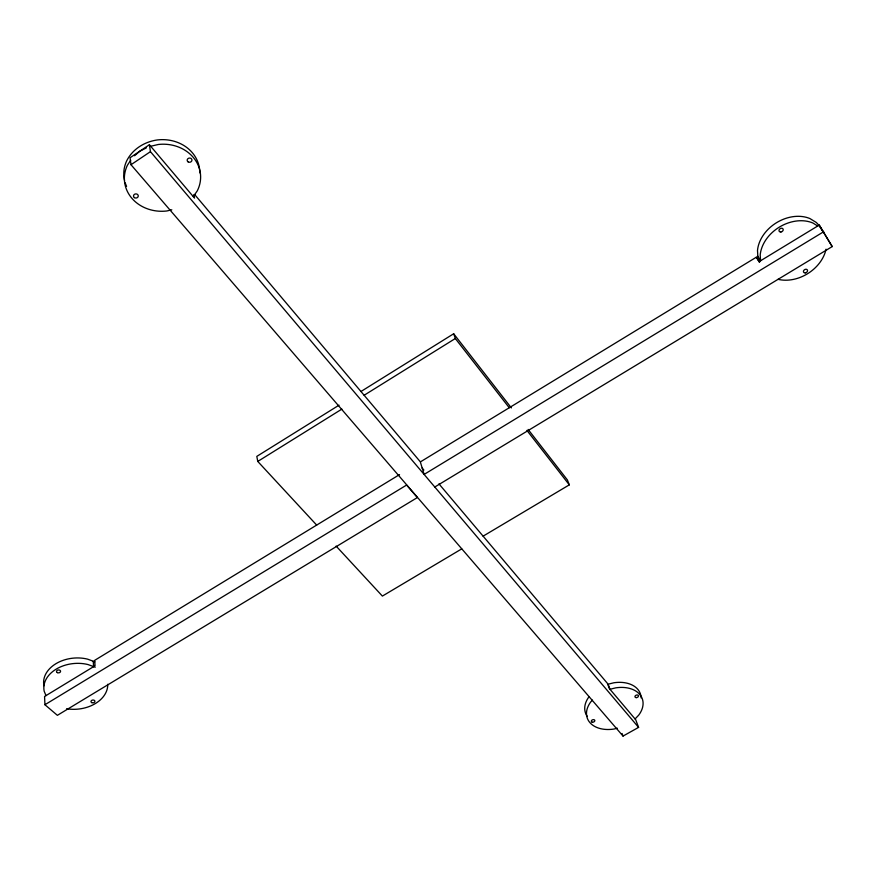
<?xml version="1.0" encoding="UTF-8"?>
<svg xmlns="http://www.w3.org/2000/svg" width="876" height="876" viewBox="0 0 876 876"><rect width="100%" height="100%" fill="white"/><g stroke="black" fill="none" stroke-linecap="round" stroke-linejoin="round"><path stroke-width="1.31" d="M130.71 160.264L127.403 165.246A38.15 33.507 -4.5 0 0 166.856 210.974L171.805 209.802M193.289 196.629L197.308 190.804A38.15 33.507 -4.5 0 0 193.3 157.428A38.15 33.507 -4.5 0 0 158.304 144.485L150.705 146.27M592.461 700.121L590.643 702.07A29.16 19.841 -19.2 0 0 613.923 729.051L617.328 728.208M635.078 718.944L638.713 715.134A29.16 19.841 -19.2 0 0 639.798 694.46A29.16 19.841 -19.2 0 0 615.751 687.846L609.981 689.281L608.119 684.2L613.868 682.776A29.072 19.841 -19.2 0 1 641.144 697.898M134.576 155.753L139.722 151.252L146.325 147.902M193.903 194.592L194.538 198.096L149.402 144.737L130.064 157.746L130.995 164.721L623.033 736.081L638.593 727.376L635.713 719.711L609.313 688.492L607.462 683.422L438.953 483.87M130.995 164.721L150.442 151.657L149.402 144.737M339.023 405.172L256.81 456.385L257.763 461.433L316.674 525.085M361.032 391.462L453.669 333.756L511.376 407.931M257.763 461.433L341.881 409.103M364.131 395.262L455.323 338.519L453.669 333.756M399.544 474.595L94.663 660.351L95.057 665.76L44.567 696.475L44.928 704.731L57.378 715.331L417.37 497.546L406.606 485.052L44.928 704.731M420.557 461.794L756.371 257.183L759.437 262.165M434.792 487.012L832.2 246.583L819.235 225.077L759.065 261.683L756.371 257.183M823.648 231.746L424.115 474.42L420.294 461.772L194.581 194.472M461.751 548.869L382.385 596.085L336.121 546.087M483.103 536.156L569.312 484.855L567.407 479.96L528.108 429.426M95.243 667.216L87.972 664.545A32.018 22.885 -5.5 0 0 56.086 669.198A32.018 22.885 -5.5 0 0 44.183 691.23L45.979 695.621M94.849 661.818L87.589 659.146A31.919 22.875 -5.5 0 0 55.812 663.767A31.919 22.875 -5.5 0 0 43.953 685.766M817.735 225.986L812.775 222.953A35.358 27.244 -32 0 0 779.388 227.092A35.358 27.244 -32 0 0 760.204 254.982L760.543 260.785L757.85 256.285M422.144 468.014L423.885 470.062M150.442 151.657L638.593 727.376M821.327 229.457L823.736 232.37M455.323 338.519L509.252 407.745M526.903 430.401L569.312 484.855M832.2 246.583L819.235 225.077M759.623 262.121L757.948 257.938L757.499 250.492A35.237 27.2 -32.1 0 1 776.596 222.657A35.237 27.2 -32.1 0 1 809.884 218.54L816.246 222.438A42.398 32.751 -31.9 0 1 819.213 225.855M622.102 733.519L623.033 736.081M93.228 661.227L93.633 666.625M126.582 186.325A38.007 33.441 -4.4 0 1 125.202 182.799M124.534 180.368A38.007 33.441 -4.4 0 1 126.801 160.626C132.736 148.953 144.792 141.605 157.581 139.919A38.007 33.441 -4.4 0 1 199.75 172.824M587.347 716.513A29.072 19.841 -19.2 0 1 588.847 696.978M826.057 249.178A35.358 27.244 -32 0 1 778.063 279.324M107.726 684.265A32.018 22.885 -5.5 0 1 66.598 708.739M819.859 226.785A42.398 32.751 -31.9 0 1 820.878 228.483M134.422 197.615A2.376 2.07 -2.9 0 0 138.244 196.235A2.376 2.07 -2.9 0 0 135.003 194.056A2.376 2.07 -2.9 0 0 134.422 197.615M188.066 161.841A2.387 2.113 -6.2 0 0 191.921 160.439A2.387 2.113 -6.2 0 0 188.712 158.206A2.387 2.113 -6.2 0 0 188.066 161.841M636.195 697.614A1.829 1.248 -19.8 0 0 638.44 695.697A1.829 1.248 -19.8 0 0 635.516 695.566A1.829 1.248 -19.8 0 0 636.195 697.614M592.143 722.163A1.818 1.237 -18.6 0 0 594.826 720.641A1.818 1.237 -18.6 0 0 592.22 719.952A1.818 1.237 -18.6 0 0 592.143 722.163M805.285 272.885A2.19 1.675 -31.6 0 0 807.365 269.95A2.19 1.675 -31.6 0 0 803.807 270.399A2.19 1.675 -31.6 0 0 805.285 272.885M57.334 672.626A2.026 1.456 -5 0 0 60.553 671.487A2.026 1.456 -5 0 0 57.75 670.096A2.026 1.456 -5 0 0 57.334 672.626M780.921 231.987A2.234 1.73 -32.4 0 0 783.013 228.954A2.234 1.73 -32.4 0 0 779.388 229.403A2.234 1.73 -32.4 0 0 780.921 231.987M91.739 702.618A1.982 1.413 -6.1 0 0 94.904 701.512A1.982 1.413 -6.1 0 0 92.177 700.176A1.982 1.413 -6.1 0 0 91.739 702.618"/></g></svg>
